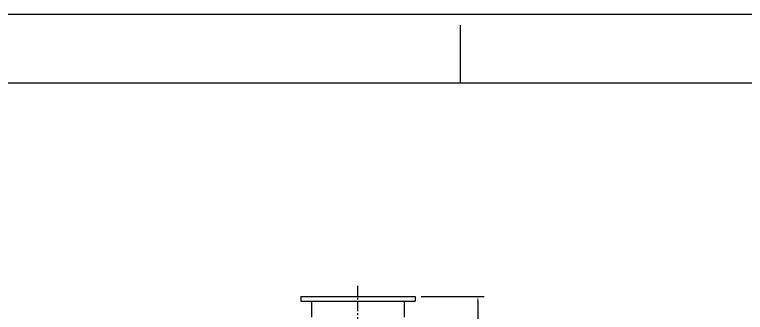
# Model space of a CAD drawing. Header units: millimetres. Extents: x 2 to 805233, y 2 to 613512.
# Drawn here: x 90710 to 272020, y 539584 to 613512 of the extents above; entities that cross this region are included whole.
import ezdxf
from ezdxf.enums import TextEntityAlignment as Align

# ---------------------------------------------------------------- set-up
doc = ezdxf.new("R2010")
doc.units = ezdxf.units.MM
doc.header["$LTSCALE"] = 25.4
doc.linetypes.add('CENTER', pattern=[50.8, 31.75, -6.35, 6.35, -6.35])
doc.layers.get('Defpoints').update_dxf_attribs({"lineweight": 5})
doc.layers.add('CAXA1', color=5, linetype='CENTER', lineweight=5)
doc.layers.add('Title Block', color=7, linetype='Continuous', lineweight=5)
doc.styles.add('ACANSTS', font='romans.shx', dxfattribs={"height": 25.4})
doc.styles.add('Roman', font='arial.ttf')
doc.styles.get("Standard").update_dxf_attribs({"font": 'arial.ttf'})
doc.dimstyles.new('ISO-25', dxfattribs={"dimscale": 30, "dimtxt": 38.1, "dimasz": 38.1, "dimexe": 50.8, "dimexo": 50.8, "dimgap": 15.875, "dimtad": 1, "dimtih": 1, "dimtoh": 1, "dimdec": 1, "dimlfac": 0.03937, "dimdsep": 46, "dimtxsty": 'Standard', "dimcen": 63.5, "dimclrd": 7, "dimclre": 7, "dimclrt": 7, "dimadec": 0, "dimazin": 0, "dimtfac": 1, "dimtdec": 1, "dimtmove": 0, "dimatfit": 3, "dimfxl": 25.4, "dimlwd": 5, "dimlwe": 5, "dimarcsym": 0})

# ---------------------------------------------------------------- blocks, each defined once
blk = doc.blocks.new('*D26')
at = {"color": 7, "linetype": 'Continuous', "lineweight": 5, "transparency": 16777216}
for p, q in [((191583, 543502), (207180, 543502)), ((205656, 542359), (205656, 472455)), ((205656, 419423), (205656, 467220)), ((200974, 418280), (207180, 418280))]:
    blk.add_line(p, q, dxfattribs=at)
at = {"color": 7, "transparency": 16777216}
for points in [[(205466, 542359), (205847, 542359), (205656, 543502)], [(205466, 419423), (205847, 419423), (205656, 418280)]]:
    blk.add_solid(points, dxfattribs=at)
at = {"layer": 'Defpoints', "color": 0, "transparency": 16777216}
for p in [(190059, 543502), (205656, 543502), (199450, 418280)]:
    blk.add_point(p, dxfattribs=at)
at = {"color": 7, "lineweight": 5, "transparency": 16777216, "insert": (205656, 469837), "char_height": 4191, "attachment_point": 5, "style": 'Roman'}
blk.add_mtext('4930', dxfattribs=at)
blk = doc.blocks.new('LONE STAR BLOWER TITLE BLOCK (SIZE A)')
at = {"layer": 'Title Block', "lineweight": 15}
for p, q in [((600.08, 457.2), (0, 457.2)), ((150.02, 444.5), (150.02, 455.22)), ((587.38, 444.5), (12.7, 444.5)), ((587.38, 444.5), (12.7, 444.5))]:
    blk.add_line(p, q, dxfattribs=at)
at = {"layer": 'Title Block', "lineweight": 15, "style": 'ACANSTS'}
for tag, p, height in [('DRAWN_BY', (375.45, 58.16), 3.43), ('DRAWN_DATE', (402.66, 58.47), 3.43), ('DRAWING_SUBTITLE', (450.18, 50.21), 5.14), ('CHECKED_BY', (376.02, 49.37), 3.43), ('CHECK_DATE', (402.18, 49.5), 3.43), ('ENGINEER', (375.87, 40.95), 3.43), ('ENG_DATE', (401.95, 40.92), 3.43), ('DRAWING_SUBTITLE', (450.12, 39.35), 5.14), ('MANUFACTURING', (375.76, 32.38), 3.43), ('MFG_DATE', (401.98, 32.46), 3.43), ('CONTROL', (375.76, 23.81), 3.43), ('CONTROL_DATE', (401.98, 23.88), 3.43), ('CAGE_CODE', (455.36, 23.27), 3.43), ('MODEL_FILE_NAME', (230.14, 15.52), 3.43), ('APPROVED_BY', (375.47, 14.54), 3.43), ('APPROVAL_DATE', (401.77, 14.47), 3.43)]:
    blk.add_attdef(tag, p, '', height=height, dxfattribs=at)
at = {"layer": 'Title Block', "lineweight": 15, "style": 'Roman', "flags": 8}
for tag, height, p in [('DWG_NUMBER', 7.14, (484.29, 29.15)), ('SCALE', 3.43, (459.83, 17.88)), ('SHEETNUMBER', 3.43, (539.89, 17.88)), ('TOTA_SHEETS', 3.43, (556.11, 17.82))]:
    blk.add_attdef(tag, text='', height=height, dxfattribs=at).set_placement(p, align=Align.TOP_LEFT)
at = {"layer": 'Title Block', "lineweight": 15, "style": 'ACANSTS'}
blk.add_attdef('REVISION', text='', height=3.43, dxfattribs=at).set_placement((580.38, 22.69), align=Align.CENTER)

msp = doc.modelspace()

# ---------------------------------------------------------------- linework, layer by layer
at = {"color": 7, "lineweight": 5}
for p, q in [((161737.65, 543501.92), (190058.65, 543501.92)), ((161737.65, 543501.92), (161737.65, 542333.52)), ((161737.65, 542333.52), (190058.65, 542333.52)), ((164343.78, 542333.52), (164343.78, 538421.92)), ((187328.15, 542333.52), (187328.15, 538421.92)), ((190058.65, 543501.92), (190058.65, 542333.52))]:
    msp.add_line(p, q, dxfattribs=at)
at = {"layer": 'CAXA1', "linetype": 'CENTER', "lineweight": 5, "ltscale": 3}
msp.add_line((175898.15, 470172.12), (175898.15, 546442.61), dxfattribs=at)

# ---------------------------------------------------------------- block references
at = {"xscale": 1341.885352952126, "yscale": 1341.885352952126, "zscale": 1341.885352952126}
msp.add_blockref('LONE STAR BLOWER TITLE BLOCK (SIZE A)', (1.55, 1.75), dxfattribs=at)

# ---------------------------------------------------------------- dimensions: what is measured, and where the dimension line sits
at = {"color": 7, "lineweight": 5}
dim = msp.add_linear_dim(base=(205656.43, 543501.92), p1=(199449.8, 418279.92), p2=(190058.65, 543501.92), angle=90, dimstyle='ISO-25', override={"dimscale": 30, "dimtxt": 139.7, "dimpost": '\\X', "dimtxsty": 'Roman', "dimtmove": 1}, dxfattribs=at)
dim.commit()
dim.dimension.update_dxf_attribs({"geometry": '*D26', "text_midpoint": (205656.43, 469837.34), "dimtype": 160})

doc.saveas('drawing.dxf')
